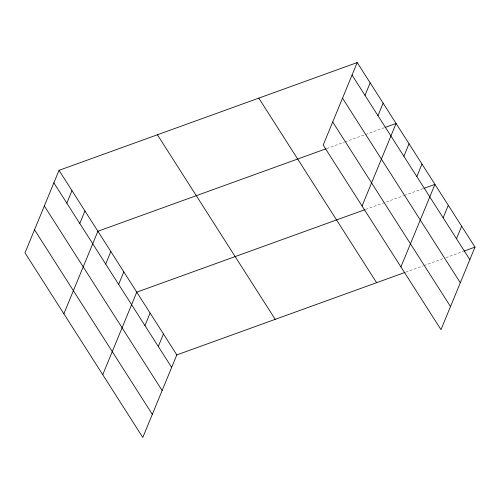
<?xml version="1.0" encoding="UTF-8"?>
<svg xmlns="http://www.w3.org/2000/svg" width="500" height="500" viewBox="0 0 500 500"><rect width="100%" height="100%" fill="white"/><g stroke="black" fill="none" stroke-linecap="round" stroke-linejoin="round"><path stroke-width="0.38" stroke-dasharray="2.5 1.88" d="M326.831 148.494L344.325 142.169M345.056 141.906L364.738 134.794M365.462 134.531L384.419 127.681M365.706 209.4L403.606 195.7M404.338 195.438L423.288 188.588M405.756 272.156L423.25 265.831M423.975 265.569L442.925 258.719M445.844 257.663L463.338 251.344"/><path stroke-width="0.75" d="M357.206 62.556L323.188 145.087L440.981 329.663L475 247.125L357.206 62.556L59.019 170.338L25 252.875L142.794 437.444L176.812 354.913L405.025 272.419M66.819 203.156L71.975 190.644M79.775 223.463L84.931 210.944M63.869 313.781L97.888 231.25L326.106 148.756M105.688 264.069L110.844 251.55M118.644 284.369L123.806 271.856M102.744 374.688L136.762 292.156L364.975 209.662M144.95 325.588L150.113 313.075M158.3 346.506L163.463 333.994M365.006 95.375L370.163 82.856M377.962 115.675L383.125 103.162M362.062 206L396.081 123.462L385.144 127.419M403.881 156.281L409.038 143.769M416.838 176.588L421.994 164.069M400.931 266.906L434.95 184.375L424.019 188.325M443.144 217.806L448.3 205.287M456.494 238.725L461.65 226.206M464.069 251.075L475 247.125M352.05 75.069L469.844 259.644M342.525 98.175L460.319 282.75M332.713 121.981L450.506 306.556M258.806 98.125L376.6 282.694M157.419 134.769L275.212 319.344M59.019 170.338L176.812 354.913M53.863 182.856L171.65 367.425M44.337 205.963L162.125 390.531M34.525 229.769L152.312 414.338"/></g></svg>
